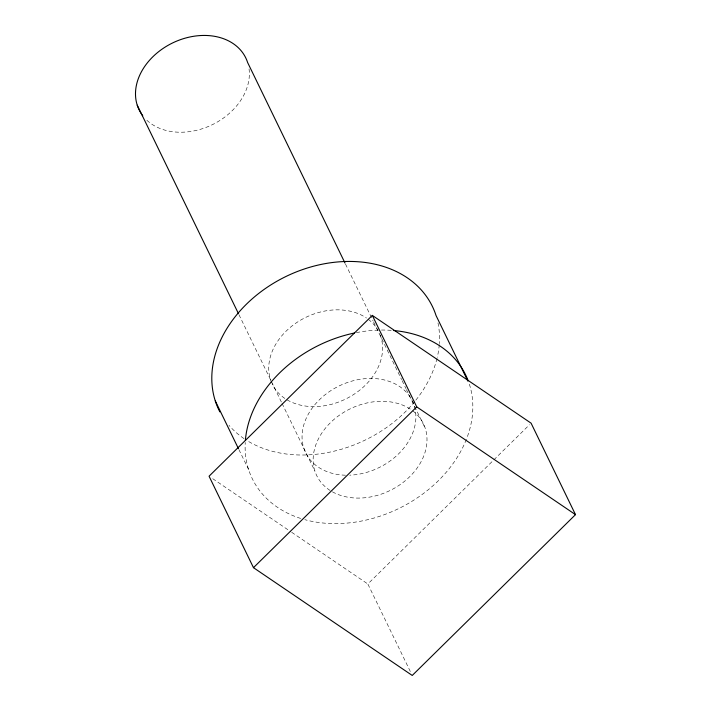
<?xml version="1.0" encoding="UTF-8"?>
<svg xmlns="http://www.w3.org/2000/svg" width="711" height="711" viewBox="0 0 711 711"><rect width="100%" height="100%" fill="white"/><g stroke="black" fill="none" stroke-linecap="round" stroke-linejoin="round"><path stroke-width="0.53" stroke-dasharray="3.56 2.67" d="M410.318 671.477L367.836 583.989L529.508 424.734M212.731 478.699L290.746 531.659M291.661 532.281L367.836 583.989M345.484 264.048L373.106 320.919M373.586 321.923L401.617 379.638M402.097 380.634L405.954 388.579M406.443 389.575L425.267 428.351M238.976 314.715L281.574 402.444M282.054 403.43L314.884 471.038M238.932 449.636L248.592 469.518M380.136 334.854A59.315 45.442 -25.9 0 1 343.52 400.035A59.315 45.442 -25.9 0 1 272.046 383.602M271.602 382.607A59.315 45.442 -25.9 0 1 296.14 322.954A59.315 45.442 -25.9 0 1 366.476 318.03M368.307 319.346A59.315 45.442 -25.9 0 1 377.772 329.975M249.046 68.896A59.315 45.442 -25.9 0 1 212.207 124.745A59.315 45.442 -25.9 0 1 145.586 119.013M437.985 322.901A118.639 90.884 -25.9 0 1 439.345 343.617M439.265 344.657A118.639 90.884 -25.9 0 1 437.265 357.34M437.016 358.397A118.639 90.884 -25.9 0 1 415.366 400.737M414.682 401.582A118.639 90.884 -25.9 0 1 247.552 440.891M244.042 438.634A118.639 90.884 -25.9 0 1 229.013 425.32M469.358 384.144A118.639 90.884 -25.9 0 1 466.772 438.314M466.38 439.318A118.639 90.884 -25.9 0 1 304.797 519.661M300.673 518.443A118.639 90.884 -25.9 0 1 245.233 442.482M356.327 332.632A118.639 90.884 -25.9 0 1 380.323 330.055M381.416 330.037A118.639 90.884 -25.9 0 1 392.232 330.411M412.113 400.48A59.315 45.442 -25.9 0 1 403.101 448.961A59.315 45.442 -25.9 0 1 349.696 475.17M345.519 475.206A59.315 45.442 -25.9 0 1 315.773 403.608A59.315 45.442 -25.9 0 1 411.616 399.52M412.718 410.816A59.315 45.442 -25.9 0 1 382.296 493.781A59.315 45.442 -25.9 0 1 315.542 445.699A59.315 45.442 -25.9 0 1 410.887 409.492"/><path stroke-width="1.07" d="M372.315 315.4L209.061 476.21L253.48 567.671L412.247 675.45L575.501 514.64L531.09 423.178L372.315 315.4L416.726 406.87L575.501 514.64M253.48 567.671L416.726 406.87M467.909 381.158L436.047 315.542A118.639 90.884 -25.9 0 0 290.568 274.339A118.639 90.884 -25.9 0 0 219.868 411.891M345.004 263.052L247.615 62.497A59.315 45.442 -25.9 0 0 171.369 43.558A59.315 45.442 -25.9 0 0 142.733 115.697M137.232 105.184L238.496 313.72M215.282 400.915L238.452 448.641M245.375 440.402A118.639 90.884 -25.9 0 1 354.202 333.059M393.37 330.499A118.639 90.884 -25.9 0 1 467.909 380.083"/></g></svg>
